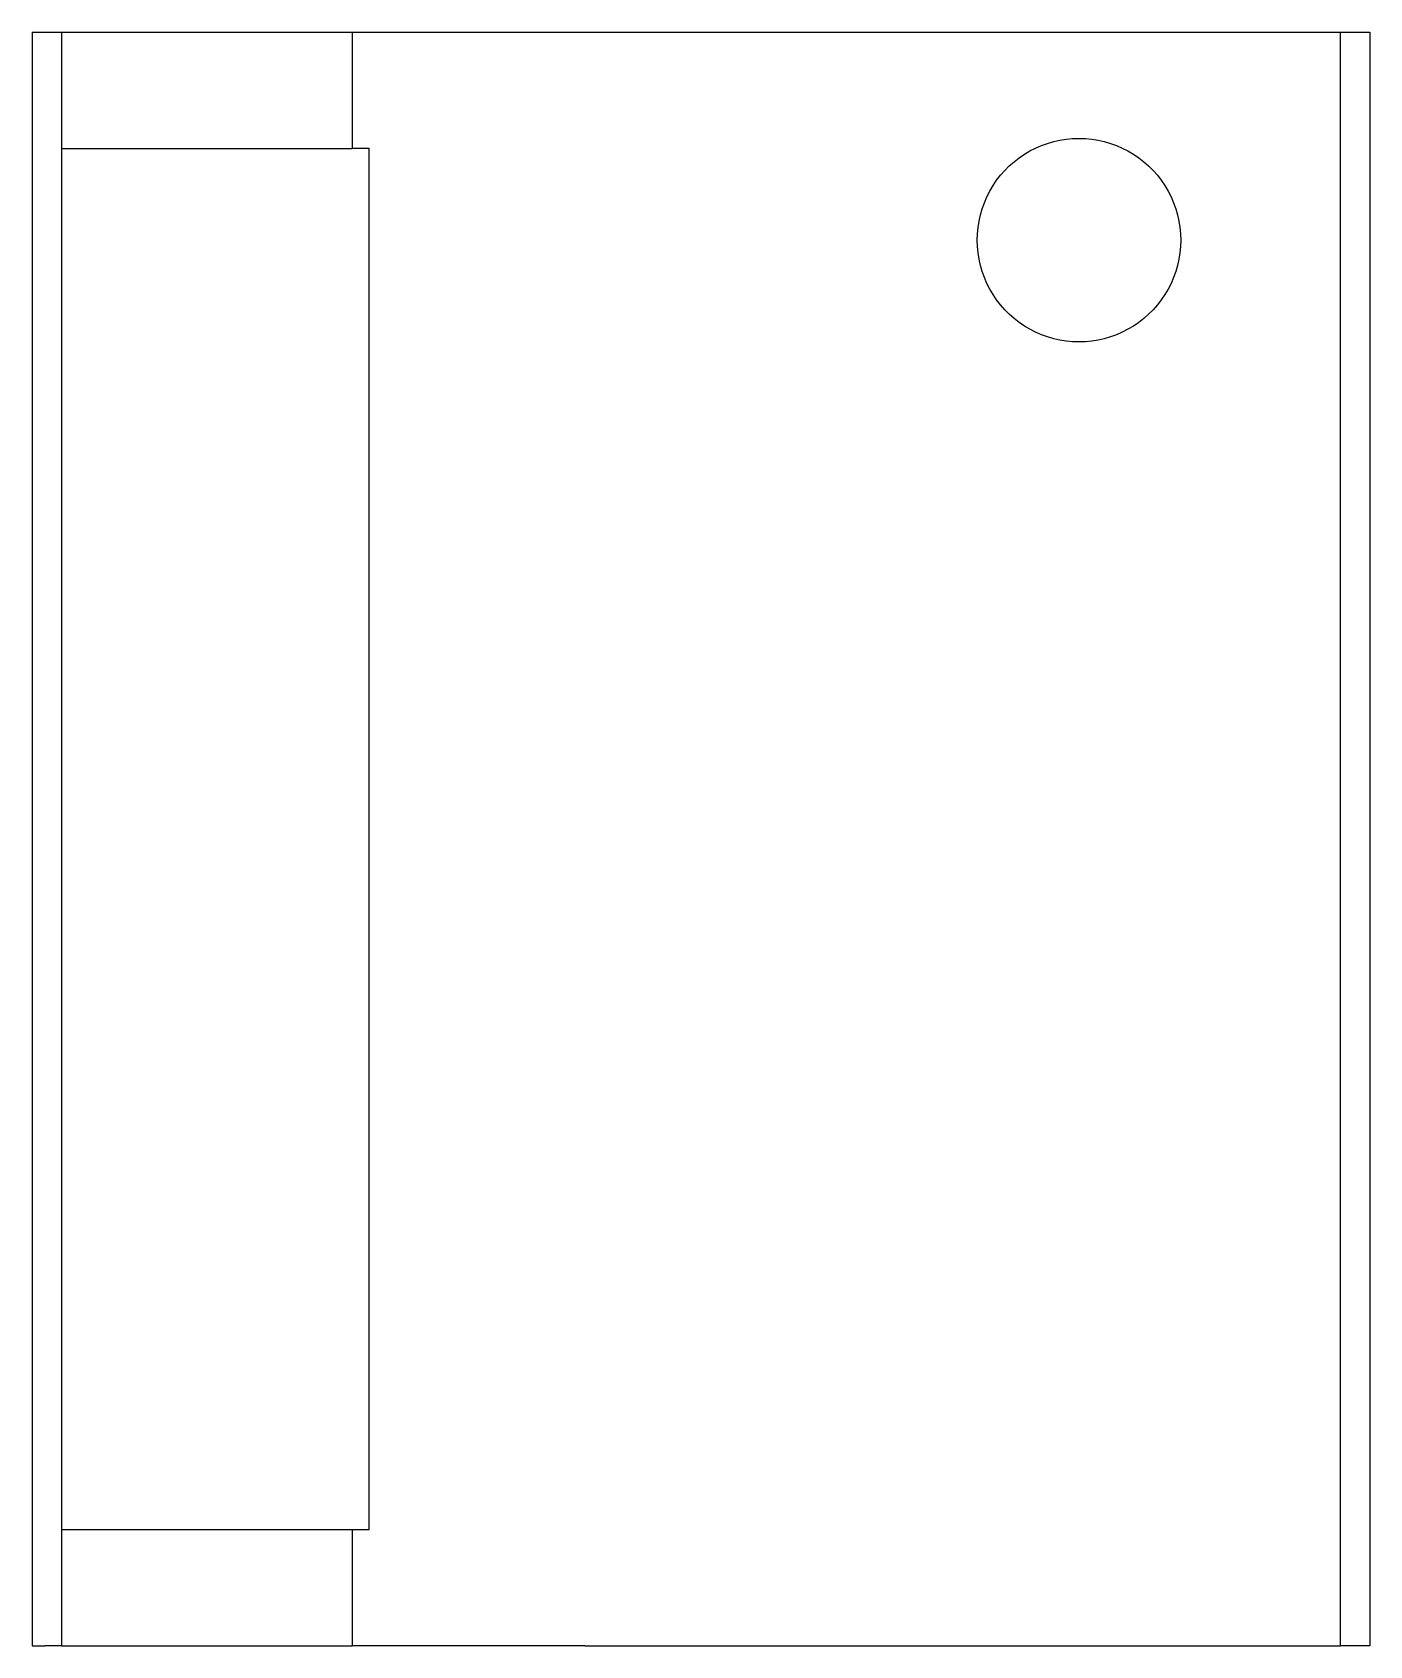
# Model space of a CAD drawing. Header units: metres. Extents: x -46 to 0, y 0 to 55.5.
import ezdxf

# ---------------------------------------------------------------- set-up
doc = ezdxf.new("R2010")
doc.units = ezdxf.units.M

msp = doc.modelspace()

# ---------------------------------------------------------------- linework, layer by layer
for points in [[(-46, 55.5), (-46, 54.39), (-46, 53.28), (-46, 52.17), (-46, 51.06), (-46, 49.95), (-46, 48.84), (-46, 47.73), (-46, 46.62), (-46, 45.51), (-46, 44.4), (-46, 43.29), (-46, 42.18), (-46, 41.07), (-46, 39.96), (-46, 38.85), (-46, 37.74), (-46, 36.63), (-46, 35.52), (-46, 34.41), (-46, 33.3), (-46, 32.19), (-46, 31.08), (-46, 29.97), (-46, 28.86), (-46, 27.75), (-46, 26.64), (-46, 25.53), (-46, 24.42), (-46, 23.31), (-46, 22.2), (-46, 21.09), (-46, 19.98), (-46, 18.87), (-46, 17.76), (-46, 16.65), (-46, 15.54), (-46, 14.43), (-46, 13.32), (-46, 12.21), (-46, 11.1), (-46, 9.99), (-46, 8.88), (-46, 7.77), (-46, 6.66), (-46, 5.55), (-46, 4.44), (-46, 3.33), (-46, 2.22), (-46, 1.11), (-46, 0)], [(-46, 55.5), (-45.999, 55.5), (-45.999, 55.5), (-45.998, 55.5), (-45.997, 55.5), (-45.995, 55.5), (-45.993, 55.5), (-45.991, 55.5), (-45.988, 55.5), (-45.985, 55.5), (-45.982, 55.5), (-45.979, 55.5), (-45.975, 55.5), (-45.97, 55.5), (-45.966, 55.5), (-45.961, 55.5), (-45.955, 55.5), (-45.95, 55.5), (-45.944, 55.5), (-45.937, 55.5), (-45.93, 55.5), (-45.923, 55.5), (-45.916, 55.5), (-45.908, 55.5), (-45.9, 55.5), (-45.892, 55.5), (-45.883, 55.5), (-45.873, 55.5), (-45.864, 55.5), (-45.854, 55.5), (-45.844, 55.5), (-45.834, 55.5), (-45.823, 55.5), (-45.812, 55.5), (-45.8, 55.5), (-45.788, 55.5), (-45.776, 55.5), (-45.764, 55.5), (-45.751, 55.5), (-45.738, 55.5), (-45.724, 55.5), (-45.71, 55.5), (-45.696, 55.5), (-45.682, 55.5), (-45.667, 55.5), (-45.652, 55.5), (-45.636, 55.5), (-45.621, 55.5), (-45.604, 55.5), (-45.588, 55.5), (-45.571, 55.5)], [(-45.571, 55.5), (-45.55, 55.5), (-45.528, 55.5), (-45.506, 55.5), (-45.485, 55.5), (-45.465, 55.5), (-45.444, 55.5), (-45.424, 55.5), (-45.405, 55.5), (-45.386, 55.5), (-45.368, 55.5), (-45.35, 55.5), (-45.332, 55.5), (-45.315, 55.5), (-45.298, 55.5), (-45.282, 55.5), (-45.267, 55.5), (-45.251, 55.5), (-45.236, 55.5), (-45.222, 55.5), (-45.208, 55.5), (-45.194, 55.5), (-45.181, 55.5), (-45.169, 55.5), (-45.156, 55.5), (-45.144, 55.5), (-45.133, 55.5), (-45.123, 55.5), (-45.112, 55.5), (-45.102, 55.5), (-45.093, 55.5), (-45.084, 55.5), (-45.075, 55.5), (-45.067, 55.5), (-45.06, 55.5), (-45.052, 55.5), (-45.046, 55.5), (-45.04, 55.5), (-45.034, 55.5), (-45.028, 55.5), (-45.024, 55.5), (-45.019, 55.5), (-45.015, 55.5), (-45.011, 55.5), (-45.009, 55.5), (-45.006, 55.5), (-45.004, 55.5), (-45.002, 55.5), (-45.002, 55.5), (-45.001, 55.5), (-45, 55.5)], [(-45, 55.5), (-45, 55.42), (-45, 55.34), (-45, 55.26), (-45, 55.18), (-45, 55.1), (-45, 55.02), (-45, 54.94), (-45, 54.86), (-45, 54.78), (-45, 54.7), (-45, 54.62), (-45, 54.54), (-45, 54.46), (-45, 54.38), (-45, 54.3), (-45, 54.22), (-45, 54.14), (-45, 54.06), (-45, 53.98), (-45, 53.9), (-45, 53.82), (-45, 53.74), (-45, 53.66), (-45, 53.58), (-45, 53.5), (-45, 53.42), (-45, 53.34), (-45, 53.26), (-45, 53.18), (-45, 53.1), (-45, 53.02), (-45, 52.94), (-45, 52.86), (-45, 52.78), (-45, 52.7), (-45, 52.62), (-45, 52.54), (-45, 52.46), (-45, 52.38), (-45, 52.3), (-45, 52.22), (-45, 52.14), (-45, 52.06), (-45, 51.98), (-45, 51.9), (-45, 51.82), (-45, 51.74), (-45, 51.66), (-45, 51.58), (-45, 51.5)], [(-45, 55.5), (-44.965, 55.5), (-44.93, 55.5), (-44.895, 55.5), (-44.83, 55.5), (-44.727, 55.5), (-44.623, 55.5), (-44.52, 55.5), (-44.362, 55.5), (-44.195, 55.5), (-44.028, 55.5), (-43.846, 55.5), (-43.624, 55.5), (-43.402, 55.5), (-43.181, 55.5), (-42.928, 55.5), (-42.662, 55.5), (-42.397, 55.5), (-42.127, 55.5), (-41.831, 55.5), (-41.535, 55.5), (-41.239, 55.5), (-40.935, 55.5), (-40.623, 55.5), (-40.312, 55.5), (-40, 55.5), (-39.688, 55.5), (-39.377, 55.5), (-39.065, 55.5), (-38.761, 55.5), (-38.465, 55.5), (-38.169, 55.5), (-37.873, 55.5), (-37.603, 55.5), (-37.338, 55.5), (-37.072, 55.5), (-36.819, 55.5), (-36.598, 55.5), (-36.376, 55.5), (-36.154, 55.5), (-35.972, 55.5), (-35.805, 55.5), (-35.638, 55.5), (-35.48, 55.5), (-35.377, 55.5), (-35.273, 55.5), (-35.17, 55.5), (-35.105, 55.5), (-35.07, 55.5), (-35.035, 55.5), (-35, 55.5)], [(-35, 55.5), (-35, 55.42), (-35, 55.34), (-35, 55.26), (-35, 55.18), (-35, 55.1), (-35, 55.02), (-35, 54.94), (-35, 54.86), (-35, 54.78), (-35, 54.7), (-35, 54.62), (-35, 54.54), (-35, 54.46), (-35, 54.38), (-35, 54.3), (-35, 54.22), (-35, 54.14), (-35, 54.06), (-35, 53.98), (-35, 53.9), (-35, 53.82), (-35, 53.74), (-35, 53.66), (-35, 53.58), (-35, 53.5), (-35, 53.42), (-35, 53.34), (-35, 53.26), (-35, 53.18), (-35, 53.1), (-35, 53.02), (-35, 52.94), (-35, 52.86), (-35, 52.78), (-35, 52.7), (-35, 52.62), (-35, 52.54), (-35, 52.46), (-35, 52.38), (-35, 52.3), (-35, 52.22), (-35, 52.14), (-35, 52.06), (-35, 51.98), (-35, 51.9), (-35, 51.82), (-35, 51.74), (-35, 51.66), (-35, 51.58), (-35, 51.5)], [(-35, 55.5), (-34.986, 55.5), (-34.972, 55.5), (-34.958, 55.5), (-34.932, 55.5), (-34.89, 55.5), (-34.848, 55.5), (-34.805, 55.5), (-34.74, 55.5), (-34.67, 55.5), (-34.601, 55.5), (-34.524, 55.5), (-34.427, 55.5), (-34.331, 55.5), (-34.235, 55.5), (-34.121, 55.5), (-33.999, 55.5), (-33.878, 55.5), (-33.753, 55.5), (-33.608, 55.5), (-33.462, 55.5), (-33.317, 55.5), (-33.159, 55.5), (-32.992, 55.5), (-32.824, 55.5), (-32.657, 55.5), (-32.47, 55.5), (-32.282, 55.5), (-32.095, 55.5), (-31.9, 55.5), (-31.695, 55.5), (-31.49, 55.5), (-31.286, 55.5), (-31.068, 55.5), (-30.848, 55.5), (-30.628, 55.5), (-30.405, 55.5), (-30.173, 55.5), (-29.941, 55.5), (-29.709, 55.5), (-29.47, 55.5), (-29.228, 55.5), (-28.987, 55.5), (-28.745, 55.5), (-28.497, 55.5), (-28.249, 55.5), (-28.002, 55.5), (-27.752, 55.5), (-27.502, 55.5), (-27.251, 55.5), (-27, 55.5)], [(-27, 55.5), (-26.48, 55.5), (-25.96, 55.5), (-25.44, 55.5), (-24.92, 55.5), (-24.4, 55.5), (-23.88, 55.5), (-23.36, 55.5), (-22.84, 55.5), (-22.32, 55.5), (-21.8, 55.5), (-21.28, 55.5), (-20.76, 55.5), (-20.24, 55.5), (-19.72, 55.5), (-19.2, 55.5), (-18.68, 55.5), (-18.16, 55.5), (-17.64, 55.5), (-17.12, 55.5), (-16.6, 55.5), (-16.08, 55.5), (-15.56, 55.5), (-15.04, 55.5), (-14.52, 55.5), (-14, 55.5), (-13.48, 55.5), (-12.96, 55.5), (-12.44, 55.5), (-11.92, 55.5), (-11.4, 55.5), (-10.88, 55.5), (-10.36, 55.5), (-9.84, 55.5), (-9.32, 55.5), (-8.8, 55.5), (-8.28, 55.5), (-7.76, 55.5), (-7.24, 55.5), (-6.72, 55.5), (-6.2, 55.5), (-5.68, 55.5), (-5.16, 55.5), (-4.64, 55.5), (-4.12, 55.5), (-3.6, 55.5), (-3.08, 55.5), (-2.56, 55.5), (-2.04, 55.5), (-1.52, 55.5), (-1, 55.5)], [(-1, 0), (-1, 1.11), (-1, 2.22), (-1, 3.33), (-1, 4.44), (-1, 5.55), (-1, 6.66), (-1, 7.77), (-1, 8.88), (-1, 9.99), (-1, 11.1), (-1, 12.21), (-1, 13.32), (-1, 14.43), (-1, 15.54), (-1, 16.65), (-1, 17.76), (-1, 18.87), (-1, 19.98), (-1, 21.09), (-1, 22.2), (-1, 23.31), (-1, 24.42), (-1, 25.53), (-1, 26.64), (-1, 27.75), (-1, 28.86), (-1, 29.97), (-1, 31.08), (-1, 32.19), (-1, 33.3), (-1, 34.41), (-1, 35.52), (-1, 36.63), (-1, 37.74), (-1, 38.85), (-1, 39.96), (-1, 41.07), (-1, 42.18), (-1, 43.29), (-1, 44.4), (-1, 45.51), (-1, 46.62), (-1, 47.73), (-1, 48.84), (-1, 49.95), (-1, 51.06), (-1, 52.17), (-1, 53.28), (-1, 54.39), (-1, 55.5)], [(-1, 55.5), (-0.98, 55.5), (-0.96, 55.5), (-0.94, 55.5), (-0.92, 55.5), (-0.9, 55.5), (-0.88, 55.5), (-0.86, 55.5), (-0.84, 55.5), (-0.82, 55.5), (-0.8, 55.5), (-0.78, 55.5), (-0.76, 55.5), (-0.74, 55.5), (-0.72, 55.5), (-0.7, 55.5), (-0.68, 55.5), (-0.66, 55.5), (-0.64, 55.5), (-0.62, 55.5), (-0.6, 55.5), (-0.58, 55.5), (-0.56, 55.5), (-0.54, 55.5), (-0.52, 55.5), (-0.5, 55.5), (-0.48, 55.5), (-0.46, 55.5), (-0.44, 55.5), (-0.42, 55.5), (-0.4, 55.5), (-0.38, 55.5), (-0.36, 55.5), (-0.34, 55.5), (-0.32, 55.5), (-0.3, 55.5), (-0.28, 55.5), (-0.26, 55.5), (-0.24, 55.5), (-0.22, 55.5), (-0.2, 55.5), (-0.18, 55.5), (-0.16, 55.5), (-0.14, 55.5), (-0.12, 55.5), (-0.1, 55.5), (-0.08, 55.5), (-0.06, 55.5), (-0.04, 55.5), (-0.02, 55.5), (0, 55.5)], [(0, 55.5), (0, 54.39), (0, 53.28), (0, 52.17), (0, 51.06), (0, 49.95), (0, 48.84), (0, 47.73), (0, 46.62), (0, 45.51), (0, 44.4), (0, 43.29), (0, 42.18), (0, 41.07), (0, 39.96), (0, 38.85), (0, 37.74), (0, 36.63), (0, 35.52), (0, 34.41), (0, 33.3), (0, 32.19), (0, 31.08), (0, 29.97), (0, 28.86), (0, 27.75), (0, 26.64), (0, 25.53), (0, 24.42), (0, 23.31), (0, 22.2), (0, 21.09), (0, 19.98), (0, 18.87), (0, 17.76), (0, 16.65), (0, 15.54), (0, 14.43), (0, 13.32), (0, 12.21), (0, 11.1), (0, 9.99), (0, 8.88), (0, 7.77), (0, 6.66), (0, 5.55), (0, 4.44), (0, 3.33), (0, 2.22), (0, 1.11), (0, 0)], [(-13.5, 48.35), (-13.493, 48.57), (-13.472, 48.789), (-13.438, 49.006), (-13.39, 49.22), (-13.329, 49.432), (-13.254, 49.638), (-13.167, 49.84), (-13.067, 50.036), (-12.955, 50.225), (-12.832, 50.407), (-12.697, 50.581), (-12.551, 50.746), (-12.396, 50.901), (-12.231, 51.047), (-12.057, 51.182), (-11.875, 51.305), (-11.686, 51.417), (-11.49, 51.517), (-11.288, 51.604), (-11.082, 51.679), (-10.87, 51.74), (-10.656, 51.788), (-10.439, 51.822), (-10.22, 51.843), (-10, 51.85), (-9.78, 51.843), (-9.561, 51.822), (-9.344, 51.788), (-9.13, 51.74), (-8.918, 51.679), (-8.712, 51.604), (-8.51, 51.517), (-8.314, 51.417), (-8.125, 51.305), (-7.943, 51.182), (-7.769, 51.047), (-7.604, 50.901), (-7.449, 50.746), (-7.303, 50.581), (-7.168, 50.407), (-7.045, 50.225), (-6.933, 50.036), (-6.833, 49.84), (-6.746, 49.638), (-6.671, 49.432), (-6.61, 49.22), (-6.562, 49.006), (-6.528, 48.789), (-6.507, 48.57), (-6.5, 48.35)], [(-45, 51.5), (-45, 50.55), (-45, 49.6), (-45, 48.65), (-45, 47.7), (-45, 46.75), (-45, 45.8), (-45, 44.85), (-45, 43.9), (-45, 42.95), (-45, 42), (-45, 41.05), (-45, 40.1), (-45, 39.15), (-45, 38.2), (-45, 37.25), (-45, 36.3), (-45, 35.35), (-45, 34.4), (-45, 33.45), (-45, 32.5), (-45, 31.55), (-45, 30.6), (-45, 29.65), (-45, 28.7), (-45, 27.75), (-45, 26.8), (-45, 25.85), (-45, 24.9), (-45, 23.95), (-45, 23), (-45, 22.05), (-45, 21.1), (-45, 20.15), (-45, 19.2), (-45, 18.25), (-45, 17.3), (-45, 16.35), (-45, 15.4), (-45, 14.45), (-45, 13.5), (-45, 12.55), (-45, 11.6), (-45, 10.65), (-45, 9.7), (-45, 8.75), (-45, 7.8), (-45, 6.85), (-45, 5.9), (-45, 4.95), (-45, 4)], [(-45, 51.5), (-44.965, 51.5), (-44.93, 51.5), (-44.895, 51.5), (-44.83, 51.5), (-44.727, 51.5), (-44.623, 51.5), (-44.52, 51.5), (-44.362, 51.5), (-44.195, 51.5), (-44.028, 51.5), (-43.846, 51.5), (-43.624, 51.5), (-43.402, 51.5), (-43.181, 51.5), (-42.928, 51.5), (-42.662, 51.5), (-42.397, 51.5), (-42.127, 51.5), (-41.831, 51.5), (-41.535, 51.5), (-41.239, 51.5), (-40.935, 51.5), (-40.623, 51.5), (-40.312, 51.5), (-40, 51.5), (-39.688, 51.5), (-39.377, 51.5), (-39.065, 51.5), (-38.761, 51.5), (-38.465, 51.5), (-38.169, 51.5), (-37.873, 51.5), (-37.603, 51.5), (-37.338, 51.5), (-37.072, 51.5), (-36.819, 51.5), (-36.598, 51.5), (-36.376, 51.5), (-36.154, 51.5), (-35.972, 51.5), (-35.805, 51.5), (-35.638, 51.5), (-35.48, 51.5), (-35.377, 51.5), (-35.273, 51.5), (-35.17, 51.5), (-35.105, 51.5), (-35.07, 51.5), (-35.035, 51.5), (-35, 51.5)], [(-34.416, 51.5), (-34.438, 51.5), (-34.461, 51.5), (-34.483, 51.5), (-34.505, 51.5), (-34.525, 51.5), (-34.546, 51.5), (-34.567, 51.5), (-34.586, 51.5), (-34.605, 51.5), (-34.624, 51.5), (-34.643, 51.5), (-34.66, 51.5), (-34.678, 51.5), (-34.695, 51.5), (-34.712, 51.5), (-34.728, 51.5), (-34.743, 51.5), (-34.759, 51.5), (-34.773, 51.5), (-34.787, 51.5), (-34.802, 51.5), (-34.815, 51.5), (-34.828, 51.5), (-34.84, 51.5), (-34.853, 51.5), (-34.864, 51.5), (-34.875, 51.5), (-34.885, 51.5), (-34.896, 51.5), (-34.905, 51.5), (-34.914, 51.5), (-34.923, 51.5), (-34.931, 51.5), (-34.939, 51.5), (-34.946, 51.5), (-34.953, 51.5), (-34.959, 51.5), (-34.965, 51.5), (-34.971, 51.5), (-34.976, 51.5), (-34.98, 51.5), (-34.984, 51.5), (-34.988, 51.5), (-34.991, 51.5), (-34.993, 51.5), (-34.996, 51.5), (-34.997, 51.5), (-34.998, 51.5), (-34.999, 51.5), (-35, 51.5)], [(-34.416, 4), (-34.416, 4.95), (-34.416, 5.9), (-34.416, 6.85), (-34.416, 7.8), (-34.416, 8.75), (-34.416, 9.7), (-34.416, 10.65), (-34.416, 11.6), (-34.416, 12.55), (-34.416, 13.5), (-34.416, 14.45), (-34.416, 15.4), (-34.416, 16.35), (-34.416, 17.3), (-34.416, 18.25), (-34.416, 19.2), (-34.416, 20.15), (-34.416, 21.1), (-34.416, 22.05), (-34.416, 23), (-34.416, 23.95), (-34.416, 24.9), (-34.416, 25.85), (-34.416, 26.8), (-34.416, 27.75), (-34.416, 28.7), (-34.416, 29.65), (-34.416, 30.6), (-34.416, 31.55), (-34.416, 32.5), (-34.416, 33.45), (-34.416, 34.4), (-34.416, 35.35), (-34.416, 36.3), (-34.416, 37.25), (-34.416, 38.2), (-34.416, 39.15), (-34.416, 40.1), (-34.416, 41.05), (-34.416, 42), (-34.416, 42.95), (-34.416, 43.9), (-34.416, 44.85), (-34.416, 45.8), (-34.416, 46.75), (-34.416, 47.7), (-34.416, 48.65), (-34.416, 49.6), (-34.416, 50.55), (-34.416, 51.5)], [(-6.5, 48.35), (-6.507, 48.13), (-6.528, 47.911), (-6.562, 47.694), (-6.61, 47.48), (-6.671, 47.268), (-6.746, 47.062), (-6.833, 46.86), (-6.933, 46.664), (-7.045, 46.475), (-7.168, 46.293), (-7.303, 46.119), (-7.449, 45.954), (-7.604, 45.799), (-7.769, 45.653), (-7.943, 45.518), (-8.125, 45.395), (-8.314, 45.283), (-8.51, 45.183), (-8.712, 45.096), (-8.918, 45.021), (-9.13, 44.96), (-9.344, 44.912), (-9.561, 44.878), (-9.78, 44.857), (-10, 44.85), (-10.22, 44.857), (-10.439, 44.878), (-10.656, 44.912), (-10.87, 44.96), (-11.082, 45.021), (-11.288, 45.096), (-11.49, 45.183), (-11.686, 45.283), (-11.875, 45.395), (-12.057, 45.518), (-12.231, 45.653), (-12.396, 45.799), (-12.551, 45.954), (-12.697, 46.119), (-12.832, 46.293), (-12.955, 46.475), (-13.067, 46.664), (-13.167, 46.86), (-13.254, 47.062), (-13.329, 47.268), (-13.39, 47.48), (-13.438, 47.694), (-13.472, 47.911), (-13.493, 48.13), (-13.5, 48.35)], [(-45, 4), (-45, 3.92), (-45, 3.84), (-45, 3.76), (-45, 3.68), (-45, 3.6), (-45, 3.52), (-45, 3.44), (-45, 3.36), (-45, 3.28), (-45, 3.2), (-45, 3.12), (-45, 3.04), (-45, 2.96), (-45, 2.88), (-45, 2.8), (-45, 2.72), (-45, 2.64), (-45, 2.56), (-45, 2.48), (-45, 2.4), (-45, 2.32), (-45, 2.24), (-45, 2.16), (-45, 2.08), (-45, 2), (-45, 1.92), (-45, 1.84), (-45, 1.76), (-45, 1.68), (-45, 1.6), (-45, 1.52), (-45, 1.44), (-45, 1.36), (-45, 1.28), (-45, 1.2), (-45, 1.12), (-45, 1.04), (-45, 0.96), (-45, 0.88), (-45, 0.8), (-45, 0.72), (-45, 0.64), (-45, 0.56), (-45, 0.48), (-45, 0.4), (-45, 0.32), (-45, 0.24), (-45, 0.16), (-45, 0.08), (-45, 0)], [(-45, 4), (-44.965, 4), (-44.93, 4), (-44.895, 4), (-44.83, 4), (-44.727, 4), (-44.623, 4), (-44.52, 4), (-44.362, 4), (-44.195, 4), (-44.028, 4), (-43.846, 4), (-43.624, 4), (-43.402, 4), (-43.181, 4), (-42.928, 4), (-42.662, 4), (-42.397, 4), (-42.127, 4), (-41.831, 4), (-41.535, 4), (-41.239, 4), (-40.935, 4), (-40.623, 4), (-40.312, 4), (-40, 4), (-39.688, 4), (-39.377, 4), (-39.065, 4), (-38.761, 4), (-38.465, 4), (-38.169, 4), (-37.873, 4), (-37.603, 4), (-37.338, 4), (-37.072, 4), (-36.819, 4), (-36.598, 4), (-36.376, 4), (-36.154, 4), (-35.972, 4), (-35.805, 4), (-35.638, 4), (-35.48, 4), (-35.377, 4), (-35.273, 4), (-35.17, 4), (-35.105, 4), (-35.07, 4), (-35.035, 4), (-35, 4)], [(-35, 4), (-35, 3.92), (-35, 3.84), (-35, 3.76), (-35, 3.68), (-35, 3.6), (-35, 3.52), (-35, 3.44), (-35, 3.36), (-35, 3.28), (-35, 3.2), (-35, 3.12), (-35, 3.04), (-35, 2.96), (-35, 2.88), (-35, 2.8), (-35, 2.72), (-35, 2.64), (-35, 2.56), (-35, 2.48), (-35, 2.4), (-35, 2.32), (-35, 2.24), (-35, 2.16), (-35, 2.08), (-35, 2), (-35, 1.92), (-35, 1.84), (-35, 1.76), (-35, 1.68), (-35, 1.6), (-35, 1.52), (-35, 1.44), (-35, 1.36), (-35, 1.28), (-35, 1.2), (-35, 1.12), (-35, 1.04), (-35, 0.96), (-35, 0.88), (-35, 0.8), (-35, 0.72), (-35, 0.64), (-35, 0.56), (-35, 0.48), (-35, 0.4), (-35, 0.32), (-35, 0.24), (-35, 0.16), (-35, 0.08), (-35, 0)], [(-35, 4), (-34.999, 4), (-34.998, 4), (-34.997, 4), (-34.996, 4), (-34.993, 4), (-34.991, 4), (-34.988, 4), (-34.984, 4), (-34.98, 4), (-34.976, 4), (-34.971, 4), (-34.965, 4), (-34.959, 4), (-34.953, 4), (-34.946, 4), (-34.939, 4), (-34.931, 4), (-34.923, 4), (-34.914, 4), (-34.905, 4), (-34.896, 4), (-34.885, 4), (-34.875, 4), (-34.864, 4), (-34.853, 4), (-34.84, 4), (-34.828, 4), (-34.815, 4), (-34.802, 4), (-34.787, 4), (-34.773, 4), (-34.759, 4), (-34.743, 4), (-34.728, 4), (-34.712, 4), (-34.695, 4), (-34.678, 4), (-34.66, 4), (-34.643, 4), (-34.624, 4), (-34.605, 4), (-34.586, 4), (-34.567, 4), (-34.546, 4), (-34.525, 4), (-34.505, 4), (-34.483, 4), (-34.461, 4), (-34.438, 4), (-34.416, 4)], [(-46, 0), (-45.999, 0), (-45.999, 0), (-45.998, 0), (-45.997, 0), (-45.995, 0), (-45.993, 0), (-45.991, 0), (-45.988, 0), (-45.985, 0), (-45.982, 0), (-45.979, 0), (-45.975, 0), (-45.97, 0), (-45.966, 0), (-45.961, 0), (-45.955, 0), (-45.95, 0), (-45.944, 0), (-45.937, 0), (-45.93, 0), (-45.923, 0), (-45.916, 0), (-45.908, 0), (-45.9, 0), (-45.892, 0), (-45.883, 0), (-45.873, 0), (-45.864, 0), (-45.854, 0), (-45.844, 0), (-45.834, 0), (-45.823, 0), (-45.812, 0), (-45.8, 0), (-45.788, 0), (-45.776, 0), (-45.764, 0), (-45.751, 0), (-45.738, 0), (-45.724, 0), (-45.71, 0), (-45.696, 0), (-45.682, 0), (-45.667, 0), (-45.652, 0), (-45.636, 0), (-45.621, 0), (-45.604, 0), (-45.588, 0), (-45.571, 0)], [(-45, 0), (-45.001, 0), (-45.002, 0), (-45.002, 0), (-45.004, 0), (-45.006, 0), (-45.009, 0), (-45.011, 0), (-45.015, 0), (-45.019, 0), (-45.024, 0), (-45.028, 0), (-45.034, 0), (-45.04, 0), (-45.046, 0), (-45.052, 0), (-45.06, 0), (-45.067, 0), (-45.075, 0), (-45.084, 0), (-45.093, 0), (-45.102, 0), (-45.112, 0), (-45.123, 0), (-45.133, 0), (-45.144, 0), (-45.156, 0), (-45.169, 0), (-45.181, 0), (-45.194, 0), (-45.208, 0), (-45.222, 0), (-45.236, 0), (-45.251, 0), (-45.267, 0), (-45.282, 0), (-45.298, 0), (-45.315, 0), (-45.332, 0), (-45.35, 0), (-45.368, 0), (-45.386, 0), (-45.405, 0), (-45.424, 0), (-45.444, 0), (-45.465, 0), (-45.485, 0), (-45.506, 0), (-45.528, 0), (-45.55, 0), (-45.571, 0)], [(-45, 0), (-44.965, 0), (-44.93, 0), (-44.895, 0), (-44.83, 0), (-44.727, 0), (-44.623, 0), (-44.52, 0), (-44.362, 0), (-44.195, 0), (-44.028, 0), (-43.846, 0), (-43.624, 0), (-43.402, 0), (-43.181, 0), (-42.928, 0), (-42.662, 0), (-42.397, 0), (-42.127, 0), (-41.831, 0), (-41.535, 0), (-41.239, 0), (-40.935, 0), (-40.623, 0), (-40.312, 0), (-40, 0), (-39.688, 0), (-39.377, 0), (-39.065, 0), (-38.761, 0), (-38.465, 0), (-38.169, 0), (-37.873, 0), (-37.603, 0), (-37.338, 0), (-37.072, 0), (-36.819, 0), (-36.598, 0), (-36.376, 0), (-36.154, 0), (-35.972, 0), (-35.805, 0), (-35.638, 0), (-35.48, 0), (-35.377, 0), (-35.273, 0), (-35.17, 0), (-35.105, 0), (-35.07, 0), (-35.035, 0), (-35, 0)], [(-27, 0), (-27.251, 0), (-27.502, 0), (-27.752, 0), (-28.002, 0), (-28.249, 0), (-28.497, 0), (-28.745, 0), (-28.987, 0), (-29.228, 0), (-29.47, 0), (-29.709, 0), (-29.941, 0), (-30.173, 0), (-30.405, 0), (-30.628, 0), (-30.848, 0), (-31.068, 0), (-31.286, 0), (-31.49, 0), (-31.695, 0), (-31.9, 0), (-32.095, 0), (-32.282, 0), (-32.47, 0), (-32.657, 0), (-32.824, 0), (-32.992, 0), (-33.159, 0), (-33.317, 0), (-33.462, 0), (-33.608, 0), (-33.753, 0), (-33.878, 0), (-33.999, 0), (-34.121, 0), (-34.235, 0), (-34.331, 0), (-34.427, 0), (-34.524, 0), (-34.601, 0), (-34.67, 0), (-34.74, 0), (-34.805, 0), (-34.848, 0), (-34.89, 0), (-34.932, 0), (-34.958, 0), (-34.972, 0), (-34.986, 0), (-35, 0)], [(-27, 0), (-26.48, 0), (-25.96, 0), (-25.44, 0), (-24.92, 0), (-24.4, 0), (-23.88, 0), (-23.36, 0), (-22.84, 0), (-22.32, 0), (-21.8, 0), (-21.28, 0), (-20.76, 0), (-20.24, 0), (-19.72, 0), (-19.2, 0), (-18.68, 0), (-18.16, 0), (-17.64, 0), (-17.12, 0), (-16.6, 0), (-16.08, 0), (-15.56, 0), (-15.04, 0), (-14.52, 0), (-14, 0), (-13.48, 0), (-12.96, 0), (-12.44, 0), (-11.92, 0), (-11.4, 0), (-10.88, 0), (-10.36, 0), (-9.84, 0), (-9.32, 0), (-8.8, 0), (-8.28, 0), (-7.76, 0), (-7.24, 0), (-6.72, 0), (-6.2, 0), (-5.68, 0), (-5.16, 0), (-4.64, 0), (-4.12, 0), (-3.6, 0), (-3.08, 0), (-2.56, 0), (-2.04, 0), (-1.52, 0), (-1, 0)], [(0, 0), (-0.02, 0), (-0.04, 0), (-0.06, 0), (-0.08, 0), (-0.1, 0), (-0.12, 0), (-0.14, 0), (-0.16, 0), (-0.18, 0), (-0.2, 0), (-0.22, 0), (-0.24, 0), (-0.26, 0), (-0.28, 0), (-0.3, 0), (-0.32, 0), (-0.34, 0), (-0.36, 0), (-0.38, 0), (-0.4, 0), (-0.42, 0), (-0.44, 0), (-0.46, 0), (-0.48, 0), (-0.5, 0), (-0.52, 0), (-0.54, 0), (-0.56, 0), (-0.58, 0), (-0.6, 0), (-0.62, 0), (-0.64, 0), (-0.66, 0), (-0.68, 0), (-0.7, 0), (-0.72, 0), (-0.74, 0), (-0.76, 0), (-0.78, 0), (-0.8, 0), (-0.82, 0), (-0.84, 0), (-0.86, 0), (-0.88, 0), (-0.9, 0), (-0.92, 0), (-0.94, 0), (-0.96, 0), (-0.98, 0), (-1, 0)]]:
    msp.add_lwpolyline(points)

doc.saveas('drawing.dxf')
